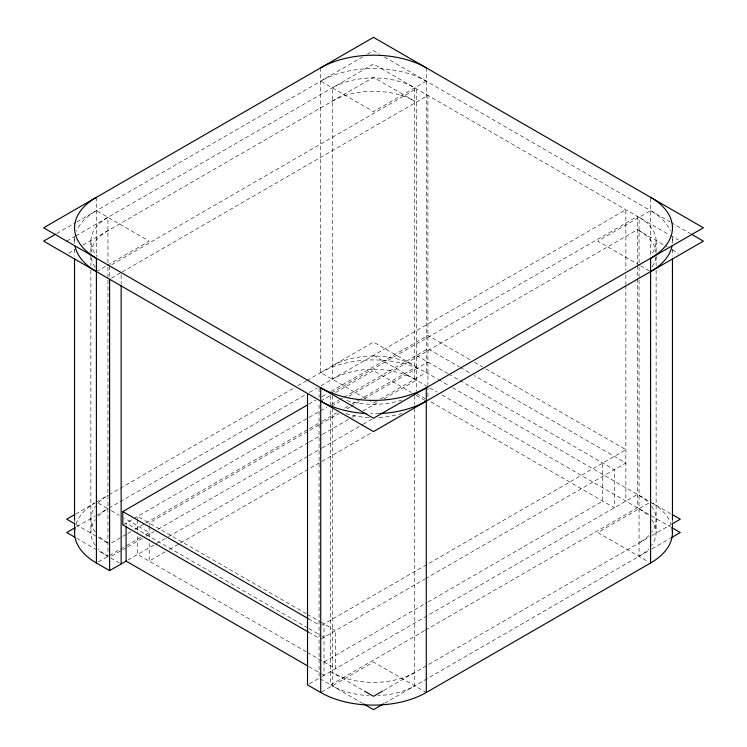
<?xml version="1.0" encoding="UTF-8"?>
<svg xmlns="http://www.w3.org/2000/svg" width="747" height="747" viewBox="0 0 747 747"><rect width="100%" height="100%" fill="white"/><g stroke="black" fill="none" stroke-linecap="round" stroke-linejoin="round"><path stroke-width="0.56" stroke-dasharray="3.73 2.8" d="M56.735 233.559L75.905 222.494M76.913 221.915L362.407 57.089M367.449 54.176L373.5 50.684L379.551 54.176M66.716 241.132L74.793 236.472M75.802 235.893L373.5 64.018L669.312 234.801M68.733 253.298L74.793 249.806M82.861 245.147L373.5 77.343L416.387 102.106M96.4 271.609L106.363 265.857M107.363 265.278L149.185 241.132L96.4 210.663A74.644 43.093 0 0 0 76.605 231.075M111.62 264.727L416.387 88.772L416.387 391.195M111.527 278.117L121.705 272.235M122.153 271.973L427.928 95.439L427.928 385.163M75.802 513.955L94.972 502.88M95.98 502.301L108.53 495.056M108.959 494.803L119.641 488.641M120.071 488.389L294.449 387.721M297.81 385.779L306.578 380.718M306.896 380.531L373.5 342.079L416.387 366.833L360.876 398.879M76.81 526.7L94.972 516.214M95.98 515.635L108.091 508.642M108.959 508.137L119.193 502.236M120.071 501.723L304.981 394.967M309.445 392.38L317.148 387.945M321.023 385.704L625.855 209.711L625.855 270.321M308.707 404.248L315.776 400.159M321.836 396.657L326.887 393.744M330.93 391.409L427.928 335.412L470.339 359.895M331.621 392.913L637.396 216.378L637.396 264.167M320.724 401.111L330.678 395.368M335.655 392.492L373.5 370.643L411.345 392.492M122.797 524.908L132.901 519.081M133.788 518.558L326.887 407.078M331.547 404.388L338.615 400.308M339.624 399.72L342.658 397.974M344.068 397.161L427.928 348.746L459.237 366.814M331.621 406.247L339.698 401.587M348.784 396.34L637.396 229.702L667.323 246.977M111.62 542.789L121.705 536.962M122.723 536.383L126.757 534.049M127.765 533.47L130.79 531.724M134.824 529.39L144.918 523.563M145.926 522.984L308.408 429.18M309.417 428.591L321.527 421.607M322.536 421.019L336.664 412.867M344.731 408.207L350.791 404.706M351.8 404.127L359.867 399.468M318.857 425.052L149.185 523.003L149.185 525.318M319.865 424.464L339.054 413.39M347.131 408.721L350.166 406.975M351.174 406.387L359.251 401.727M364.303 398.805L427.928 362.071M98.333 561.893L108.352 556.104M109.351 555.525L119.305 549.783M120.304 549.204L125.281 546.328M126.28 545.749L141.22 537.13M145.198 534.833L149.185 532.527L124.291 518.157M376.488 401.298L373.5 403.025L370.512 401.298M380.475 399.001L426.276 372.548L437.397 378.962M111.62 556.123L121.705 550.296M122.723 549.717L126.757 547.383M127.765 546.804L144.918 536.897M145.926 536.318L154.003 531.649M158.037 529.324L308.408 442.513M309.417 441.925L321.527 434.931M322.536 434.352L350.791 418.04M351.8 417.461L356.842 414.548M362.902 411.046L379.046 401.727M384.089 398.814L416.387 380.167M128.017 559.989L167.571 537.149M168.579 536.57L308.324 455.894M308.847 455.586L321.453 448.312M321.966 448.013L362.855 424.399M363.341 424.119L371.95 419.151M165.339 551.772L149.185 561.1L149.185 539.166M169.382 549.437L179.485 543.601M180.494 543.022L320.874 461.973M321.882 461.394L372.38 432.233M321.733 625.267L625.855 449.685L483.468 367.477M320.724 639.18L424.791 579.102M425.454 578.72L625.855 463.019L474.382 375.564M324.021 662.038L427.032 602.558M428.04 601.979L602.764 501.106L602.764 463.019M309.445 683.776L319.072 678.229L319.072 401.979M322.097 676.474L637.396 494.439M424.464 630.711L330.613 684.887L330.613 408.646M425.473 630.123L637.396 507.773L637.396 278.155M321.686 691.955L373.5 662.038L425.314 691.955M648.667 503.17L597.815 532.527L648.667 561.893M383.594 690.489L651.02 536.094M652.028 535.515L671.198 524.441M384.602 703.244L651.02 549.428M652.028 548.84L670.19 538.354M384.593 57.089L670.087 221.915M671.095 222.494L690.265 233.559M670.311 235.38L678.285 239.983M672.309 249.862L678.285 253.317M639.637 265.278L597.815 241.132L650.6 210.663A74.644 43.093 0 0 1 670.395 231.075M640.637 265.857L650.6 271.609M474.382 362.23L482.459 366.898M460.245 367.403L470.339 373.229M416.387 355.413L447.686 373.481M448.695 374.07L458.798 379.896M459.807 380.475L614.305 469.676L614.305 507.773L430.524 401.662M438.405 379.551L448.508 385.387M452.551 387.721L671.31 514.02M373.5 355.413L427.928 386.834M429.889 387.964L437.014 392.082M442.019 394.967L670.311 526.775M416.387 393.501L425.043 398.496M416.322 395.368L425.314 400.56M320.724 67.818L320.724 372.548L366.525 399.001M306.279 613.707L137.635 516.345L137.635 518.651M307.288 614.286L319.408 621.28M320.416 621.868L335.562 630.608L335.562 668.705L320.416 659.956M308.604 618.852L319.707 625.267M98.333 503.17L110.351 510.108M111.34 510.677L119.305 515.281M307.857 627.947L126.094 523.003L126.094 525.318M308.875 628.535L320.986 635.529M321.994 636.108L324.021 637.275M308.604 632.186L319.707 638.601M306.279 651.795L137.635 554.433L137.635 532.499M307.288 652.374L319.408 659.377M75.69 524.375L108.604 543.377M330.613 671.562L363.528 690.564M308.875 666.623L320.986 673.617M321.994 674.205L324.021 675.372L324.021 623.95M76.689 538.288L108.604 556.711M110.78 557.972L119.259 562.864M320.015 678.771L362.528 703.319M672.459 236.687L672.459 243.466M672.459 249.293L672.459 256.286M672.459 519.707L672.459 522.041M656.127 241.132L656.127 255.119M656.127 256.286L656.127 265.615M656.127 270.274L656.127 532.527M650.6 198.441L650.6 256.118M639.049 262.785L639.049 217.33A58.313 33.671 0 0 1 650.777 255.231M639.049 267.165L639.049 279.107M639.049 280.097L639.049 556.338A58.313 33.671 0 0 0 648.695 548.98M637.396 265.325L637.396 276.988M625.855 274.98L625.855 284.308M625.855 285.475L625.855 501.106M427.928 386.311L427.928 397.862M426.276 67.818L426.276 372.548A74.644 43.093 0 0 0 320.724 372.548M414.734 395.555L414.734 404.444M414.734 408.432L414.734 685.839A58.313 33.671 0 0 1 378.075 695.597M332.266 395.555L332.266 404.444M332.266 408.432L332.266 685.839A58.313 33.671 0 0 0 368.925 695.597M330.613 395.714L330.613 404.603M319.072 387.992L319.072 397.32M149.185 526.467L149.185 538.008M137.635 519.8L137.635 531.35M121.145 274.887L121.145 284.215M109.604 265.895L109.604 277.548M107.951 262.785L107.951 217.33A58.313 33.671 0 0 0 97.222 256.417M107.951 267.165L107.951 279.107M107.951 280.097L107.951 556.338A58.313 33.671 0 0 1 98.305 548.98M96.4 197.329L96.4 256.118M90.873 241.132L90.873 255.119M90.873 256.286L90.873 265.615M90.873 270.274L90.873 532.527M74.541 236.687L74.541 243.466M74.541 249.293L74.541 256.286M74.541 519.707L74.541 522.041M672.403 239.442A74.644 43.093 0 0 1 672.403 242.822M652.626 503.273A74.644 43.093 0 0 1 671.021 524.123M651.692 519.641A58.313 33.671 0 0 1 651.692 545.413M639.049 508.726A58.313 33.671 0 0 1 648.695 516.084M379.355 413.605A74.644 43.093 0 0 1 370.568 413.698M401.998 400.018A58.313 33.671 0 0 1 345.002 400.018M74.597 242.822A74.644 43.093 0 0 1 74.597 239.442M75.979 524.123A74.644 43.093 0 0 1 94.374 503.273M95.308 545.413A58.313 33.671 0 0 1 95.308 519.641M98.305 516.084A58.313 33.671 0 0 1 107.951 508.726M332.266 365.881A58.313 33.671 0 0 1 414.734 365.881M107.951 543.004A58.313 33.671 0 0 1 98.305 535.646M95.308 532.079A58.313 33.671 0 0 1 95.308 506.317M98.305 502.75A58.313 33.671 0 0 1 107.951 495.392M651.692 506.317A58.313 33.671 0 0 1 651.692 532.079M648.695 535.646A58.313 33.671 0 0 1 639.049 543.004M639.049 495.392A58.313 33.671 0 0 1 648.695 502.75M414.734 672.515A58.313 33.671 0 0 1 332.266 672.515M655.95 257.108A58.313 33.671 0 0 1 651.692 267.351M639.049 230.655A58.313 33.671 0 0 1 656.081 253.14M401.998 413.352A58.313 33.671 0 0 1 378.075 417.536M368.925 417.536A58.313 33.671 0 0 1 345.002 413.352M95.308 267.351A58.313 33.671 0 0 1 91.05 257.108M90.919 253.14A58.313 33.671 0 0 1 107.951 230.655M332.266 101.153A58.313 33.671 0 0 1 414.734 101.153M426.276 81.152L373.5 111.63L320.724 81.152A74.644 43.093 0 0 1 426.276 81.152M414.734 379.215L414.734 87.819A58.313 33.671 0 0 0 332.266 87.819L332.266 379.215A58.313 33.671 0 0 1 414.734 379.215"/><path stroke-width="1.12" d="M55.726 234.147L43.625 241.132L373.5 431.589L703.375 241.132L691.274 234.147M74.793 514.534L66.716 519.202L74.691 523.806M74.793 527.868L66.716 532.527L74.691 537.14M308.604 632.186L122.797 524.908L122.797 511.583L307.699 404.827M75.064 527.466A74.644 43.093 0 0 0 96.4 563.005L109.604 570.624L126.187 561.044M382.585 691.078L373.5 696.316L364.527 691.134M672.207 523.862L680.284 519.202L672.309 514.59M383.594 703.823L373.5 709.65L363.528 703.889M671.198 537.775L680.284 532.527L672.309 527.924M307.521 393.492L307.521 684.887L320.724 692.506A74.644 43.093 0 0 0 426.276 692.506L650.6 563.005A74.644 43.093 0 0 0 671.936 527.466M122.797 511.583L308.604 618.852M307.857 666.044L126.094 561.1L126.094 526.467M672.459 258.621L672.459 519.707M672.459 523.208L672.459 532.527M650.6 563.005L650.6 258.275A74.644 43.093 0 0 0 650.6 197.329M426.276 692.506L426.276 387.777A74.644 43.093 0 0 1 320.724 387.777L320.724 692.506M121.145 285.382L121.145 563.957M109.604 279.229L109.604 570.624M96.4 563.005L96.4 258.275A74.644 43.093 0 0 1 96.4 197.329M74.541 258.621L74.541 519.707M74.541 523.208L74.541 532.527M671.936 246.202A74.644 43.093 0 0 1 650.6 271.609M426.276 401.111A74.644 43.093 0 0 1 380.326 413.558M366.674 413.558A74.644 43.093 0 0 1 320.724 401.111M96.4 271.609A74.644 43.093 0 0 1 75.064 246.202M320.724 67.818A74.644 43.093 0 0 1 426.276 67.818M373.5 37.35L43.625 227.798L373.5 418.255L703.375 227.798L373.5 37.35"/></g></svg>
